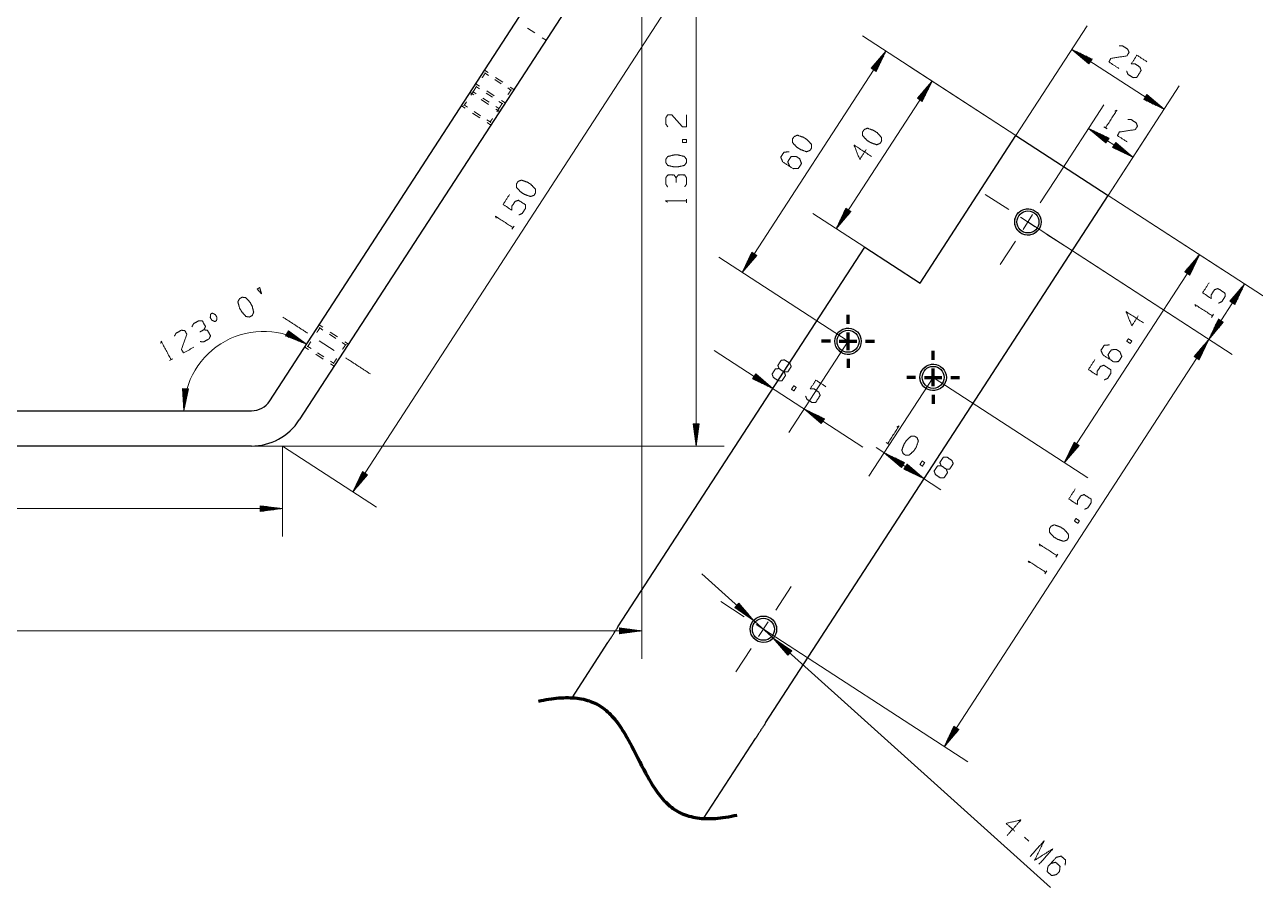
# Model space of a CAD drawing. Header units: millimetres. Extents: x 0 to 420, y 0 to 297.
# Drawn here: x 210 to 349.9, y 129.9 to 228 of the extents above; entities that cross this region are included whole.
import ezdxf

# ---------------------------------------------------------------- set-up
doc = ezdxf.new("R2010")
doc.units = ezdxf.units.MM
doc.layers.add('1', color=7, linetype='Continuous', true_color=0xffffff)

msp = doc.modelspace()

# ---------------------------------------------------------------- linework, layer by layer
at = {"layer": '1', "color": 30, "linetype": 'Continuous', "lineweight": 25}
for p, q in [((237.87, 185.24), (276.79, 245.18)), ((280.15, 243), (241.22, 183.06)), ((311.77, 198.62), (322.66, 215.39)), ((322.66, 215.39), (333.14, 208.58)), ((294.22, 148.64), (333.14, 208.58)), ((277.44, 159.54), (305.48, 202.7)), ((305.48, 202.7), (311.77, 198.62)), ((106.23, 184.1), (235.77, 184.1)), ((235.77, 180.1), (106.23, 180.1)), ((272.22, 151.49), (276.3, 157.78)), ((287.16, 137.78), (293.08, 146.88))]:
    msp.add_line(p, q, dxfattribs=at)
at = {"layer": '1', "color": 13, "linetype": 'Continuous', "lineweight": 18}
for p, q in [((286.33, 245.18), (286.33, 180.1)), ((280.15, 243), (280.15, 155.92)), ((247.31, 174.89), (288.16, 237.79)), ((322.66, 215.39), (305.23, 226.71)), ((322.66, 215.39), (330.75, 227.85)), ((291.56, 199.82), (307.9, 224.98)), ((307.9, 224.98), (306.23, 223.03)), ((306.36, 222.94), (307.01, 223.94)), ((306.41, 222.92), (307.27, 224.24)), ((306.45, 222.89), (307.52, 224.53)), ((306.49, 222.86), (307.77, 224.83)), ((306.53, 222.83), (307.81, 224.8)), ((306.58, 222.81), (307.65, 224.45)), ((306.62, 222.78), (307.48, 224.1)), ((306.79, 222.67), (307.9, 224.98)), ((331.33, 224.08), (329.02, 225.18)), ((329.02, 225.18), (330.97, 223.52)), ((339.5, 218.38), (329.02, 225.18)), ((331.14, 223.78), (329.17, 225.06)), ((331.16, 223.82), (329.19, 225.1)), ((331.11, 223.74), (329.46, 224.8)), ((331.19, 223.86), (329.55, 224.93)), ((331.08, 223.69), (329.76, 224.55)), ((331.22, 223.91), (329.9, 224.77)), ((331.05, 223.65), (330.06, 224.3)), ((331.25, 223.95), (330.25, 224.6)), ((331.02, 223.61), (330.35, 224.05)), ((331.27, 223.99), (330.6, 224.43)), ((331.3, 224.04), (330.95, 224.26)), ((330.97, 223.52), (331.33, 224.08)), ((331.33, 224.08), (331.3, 224.1)), ((331.33, 224.08), (331.3, 224.1)), ((306.23, 223.03), (306.79, 222.67)), ((306.24, 223.03), (306.25, 223.05)), ((306.24, 223.03), (306.25, 223.05)), ((306.28, 223), (306.51, 223.35)), ((306.32, 222.97), (306.76, 223.65)), ((306.66, 222.75), (307.31, 223.75)), ((306.71, 222.72), (307.14, 223.4)), ((306.75, 222.7), (306.98, 223.05)), ((306.79, 222.67), (306.81, 222.69)), ((306.79, 222.67), (306.81, 222.69)), ((322.66, 215.39), (310.47, 223.31)), ((331, 223.57), (330.65, 223.79)), ((330.97, 223.52), (330.94, 223.54)), ((330.97, 223.52), (330.94, 223.54)), ((313.14, 221.58), (302.24, 204.8)), ((313.14, 221.58), (311.47, 219.63)), ((311.69, 219.49), (312.76, 221.13)), ((311.73, 219.46), (313.01, 221.43)), ((311.77, 219.43), (313.05, 221.4)), ((311.82, 219.4), (312.88, 221.05)), ((312.03, 219.26), (313.14, 221.58)), ((333.14, 208.58), (341.23, 221.04)), ((311.47, 219.63), (311.49, 219.65)), ((311.47, 219.63), (311.49, 219.65)), ((311.47, 219.63), (312.03, 219.26)), ((311.52, 219.6), (311.74, 219.95)), ((311.56, 219.57), (312, 220.24)), ((311.6, 219.54), (312.25, 220.54)), ((311.65, 219.52), (312.5, 220.84)), ((311.86, 219.38), (312.72, 220.7)), ((311.9, 219.35), (312.55, 220.35)), ((311.94, 219.32), (312.38, 220)), ((311.99, 219.29), (312.21, 219.64)), ((337.55, 220.04), (337.19, 219.48)), ((337.3, 219.65), (338.62, 218.79)), ((337.33, 219.7), (338.98, 218.63)), ((337.36, 219.74), (339.33, 218.46)), ((337.39, 219.78), (339.35, 218.5)), ((337.41, 219.82), (339.06, 218.76)), ((337.44, 219.87), (338.76, 219.01)), ((337.47, 219.91), (338.47, 219.26)), ((337.5, 219.95), (338.17, 219.51)), ((337.52, 219.99), (337.87, 219.77)), ((337.55, 220.04), (337.58, 220.02)), ((337.55, 220.04), (337.58, 220.02)), ((339.5, 218.38), (337.55, 220.04)), ((312.03, 219.27), (312.05, 219.29)), ((312.03, 219.27), (312.05, 219.29)), ((327.17, 210.4), (332.66, 218.86)), ((337.19, 219.48), (337.22, 219.47)), ((337.19, 219.48), (337.22, 219.47)), ((337.19, 219.48), (339.5, 218.38)), ((337.22, 219.53), (337.57, 219.3)), ((337.25, 219.57), (337.92, 219.13)), ((337.28, 219.61), (338.27, 218.96)), ((333.25, 215.1), (330.93, 216.2)), ((330.93, 216.2), (332.88, 214.54)), ((330.93, 216.2), (335.97, 212.93)), ((333.05, 214.79), (331.08, 216.07)), ((333.08, 214.84), (331.11, 216.12)), ((333.02, 214.75), (331.38, 215.82)), ((333.11, 214.88), (331.46, 215.95)), ((333, 214.71), (331.67, 215.57)), ((333.13, 214.92), (331.81, 215.78)), ((333.16, 214.97), (332.16, 215.61)), ((333.19, 215.01), (332.52, 215.45)), ((333.14, 208.58), (337.7, 215.59)), ((332.97, 214.67), (331.97, 215.31)), ((332.94, 214.62), (332.27, 215.06)), ((332.91, 214.58), (332.56, 214.81)), ((332.89, 214.54), (332.86, 214.56)), ((332.89, 214.54), (332.86, 214.56)), ((333.22, 215.05), (332.87, 215.28)), ((332.88, 214.54), (333.25, 215.1)), ((333.24, 215.09), (333.22, 215.11)), ((333.24, 215.09), (333.22, 215.11)), ((334.02, 214.6), (333.65, 214.03)), ((333.65, 214.03), (335.97, 212.93)), ((333.66, 214.04), (333.68, 214.02)), ((333.66, 214.04), (333.68, 214.02)), ((333.68, 214.08), (334.03, 213.85)), ((333.71, 214.12), (334.39, 213.69)), ((333.74, 214.17), (334.74, 213.52)), ((333.77, 214.21), (335.09, 213.35)), ((333.8, 214.25), (335.44, 213.18)), ((333.82, 214.29), (335.79, 213.02)), ((333.85, 214.34), (335.82, 213.06)), ((333.88, 214.38), (335.52, 213.31)), ((333.91, 214.42), (335.23, 213.56)), ((333.93, 214.46), (334.93, 213.82)), ((333.96, 214.51), (334.64, 214.07)), ((333.99, 214.55), (334.34, 214.32)), ((335.97, 212.93), (334.02, 214.6)), ((334.02, 214.59), (334.04, 214.57)), ((334.02, 214.59), (334.04, 214.57)), ((333.14, 208.58), (346.18, 200.11)), ((333.14, 208.58), (351.33, 196.78)), ((303.35, 207.12), (302.24, 204.8)), ((303.43, 207.06), (303, 206.38)), ((303.39, 207.09), (303.16, 206.74)), ((303.35, 207.11), (303.33, 207.09)), ((303.35, 207.11), (303.33, 207.09)), ((303.91, 206.75), (303.35, 207.12)), ((305.48, 202.7), (299.58, 206.53)), ((302.24, 204.8), (303.91, 206.75)), ((303.6, 206.95), (302.33, 204.98)), ((303.65, 206.92), (302.37, 204.95)), ((303.56, 206.97), (302.49, 205.33)), ((303.69, 206.89), (302.62, 205.25)), ((303.52, 207), (302.66, 205.68)), ((303.48, 207.03), (302.83, 206.03)), ((303.73, 206.86), (302.87, 205.54)), ((303.77, 206.84), (303.13, 205.84)), ((303.82, 206.81), (303.38, 206.13)), ((303.86, 206.78), (303.63, 206.43)), ((303.9, 206.75), (303.89, 206.73)), ((303.9, 206.75), (303.89, 206.73)), ((324.03, 205.56), (347.24, 190.49)), ((303.59, 192), (288.9, 201.55)), ((292.66, 202.13), (291.56, 199.82)), ((291.56, 199.82), (293.22, 201.77)), ((292.92, 201.96), (291.64, 199.99)), ((292.96, 201.93), (291.68, 199.97)), ((292.88, 201.99), (291.81, 200.35)), ((293.01, 201.91), (291.94, 200.26)), ((292.83, 202.02), (291.98, 200.7)), ((292.79, 202.05), (292.14, 201.05)), ((293.05, 201.88), (292.19, 200.56)), ((292.75, 202.07), (292.31, 201.4)), ((293.09, 201.85), (292.44, 200.85)), ((292.71, 202.1), (292.48, 201.75)), ((292.66, 202.13), (292.65, 202.1)), ((292.66, 202.13), (292.65, 202.1)), ((293.22, 201.77), (292.66, 202.13)), ((293.13, 201.82), (292.7, 201.15)), ((293.18, 201.8), (292.95, 201.45)), ((293.22, 201.77), (293.2, 201.74)), ((293.22, 201.77), (293.2, 201.74)), ((328.17, 178.21), (343.52, 201.84)), ((328.86, 202.42), (347.24, 190.49)), ((343.52, 201.84), (341.86, 199.9)), ((342.12, 199.73), (343.39, 201.7)), ((342.16, 199.7), (343.44, 201.67)), ((342.42, 199.53), (343.52, 201.84)), ((341.9, 199.87), (342.13, 200.22)), ((341.95, 199.84), (342.38, 200.51)), ((341.99, 199.81), (342.64, 200.81)), ((342.03, 199.78), (342.89, 201.1)), ((342.07, 199.76), (343.14, 201.4)), ((342.2, 199.67), (343.27, 201.32)), ((342.24, 199.64), (343.1, 200.97)), ((342.29, 199.62), (342.93, 200.61)), ((342.33, 199.59), (342.77, 200.26)), ((341.86, 199.89), (341.88, 199.92)), ((341.86, 199.89), (341.88, 199.92)), ((341.86, 199.9), (342.42, 199.53)), ((342.37, 199.56), (342.6, 199.91)), ((342.41, 199.53), (342.43, 199.56)), ((342.41, 199.53), (342.43, 199.56)), ((344.58, 192.21), (348.66, 198.5)), ((348.66, 198.5), (347, 196.56)), ((347.13, 196.47), (347.78, 197.47)), ((347.17, 196.44), (348.03, 197.76)), ((347.22, 196.42), (348.28, 198.06)), ((347.26, 196.39), (348.54, 198.36)), ((347.3, 196.36), (348.58, 198.33)), ((347.34, 196.33), (348.41, 197.98)), ((347.39, 196.3), (348.24, 197.63)), ((347.43, 196.28), (348.08, 197.27)), ((347.56, 196.19), (348.66, 198.5)), ((347, 196.55), (347.02, 196.58)), ((347, 196.55), (347.02, 196.58)), ((347, 196.56), (347.56, 196.19)), ((347.05, 196.53), (347.27, 196.88)), ((347.09, 196.5), (347.53, 197.17)), ((347.47, 196.25), (347.91, 196.92)), ((347.51, 196.22), (347.74, 196.57)), ((347.56, 196.19), (347.57, 196.22)), ((347.56, 196.19), (347.57, 196.22)), ((345.68, 194.53), (344.58, 192.21)), ((345.81, 194.44), (345.17, 193.44)), ((345.77, 194.47), (345.33, 193.79)), ((345.73, 194.5), (345.5, 194.15)), ((345.69, 194.52), (345.67, 194.5)), ((345.69, 194.52), (345.67, 194.5)), ((346.24, 194.16), (345.68, 194.53)), ((239.99, 193.19), (239.66, 192.61)), ((239.91, 193.06), (240.95, 192.48)), ((239.94, 193.1), (240.64, 192.71)), ((239.96, 193.15), (240.33, 192.94)), ((239.98, 193.19), (240.01, 193.17)), ((239.98, 193.19), (240.01, 193.17)), ((242.05, 191.67), (239.99, 193.19)), ((344.58, 192.21), (346.24, 194.16)), ((345.94, 194.36), (344.66, 192.39)), ((345.98, 194.33), (344.71, 192.36)), ((345.9, 194.39), (344.83, 192.74)), ((346.03, 194.3), (344.96, 192.66)), ((345.86, 194.41), (345, 193.09)), ((346.07, 194.28), (345.21, 192.95)), ((346.11, 194.25), (345.46, 193.25)), ((346.15, 194.22), (345.72, 193.55)), ((346.2, 194.19), (345.97, 193.84)), ((346.24, 194.16), (346.22, 194.14)), ((346.24, 194.16), (346.22, 194.14)), ((239.66, 192.61), (239.69, 192.6)), ((239.66, 192.61), (239.69, 192.6)), ((239.66, 192.61), (242.05, 191.67)), ((239.69, 192.66), (240.05, 192.45)), ((239.71, 192.7), (240.42, 192.31)), ((239.74, 192.75), (240.78, 192.17)), ((239.76, 192.79), (241.14, 192.03)), ((239.79, 192.83), (241.5, 191.88)), ((239.81, 192.88), (241.87, 191.74)), ((239.84, 192.92), (241.89, 191.79)), ((239.86, 192.97), (241.58, 192.02)), ((239.89, 193.01), (241.26, 192.25)), ((303.59, 192), (296.87, 181.65)), ((314.52, 145.93), (344.58, 192.21)), ((344.58, 192.21), (342.91, 190.27)), ((343.13, 190.13), (344.2, 191.77)), ((343.17, 190.1), (344.45, 192.07)), ((343.22, 190.07), (344.49, 192.04)), ((343.26, 190.04), (344.33, 191.69)), ((343.48, 189.9), (344.58, 192.21)), ((305.26, 179.99), (288.38, 190.95)), ((342.91, 190.27), (343.48, 189.9)), ((342.92, 190.26), (342.94, 190.29)), ((342.92, 190.26), (342.94, 190.29)), ((342.96, 190.24), (343.19, 190.59)), ((343, 190.21), (343.44, 190.88)), ((343.05, 190.18), (343.69, 191.18)), ((343.09, 190.15), (343.95, 191.47)), ((343.3, 190.01), (344.16, 191.34)), ((343.34, 189.99), (343.99, 190.98)), ((343.39, 189.96), (343.82, 190.63)), ((343.43, 189.93), (343.66, 190.28)), ((343.47, 189.9), (343.49, 189.93)), ((343.47, 189.9), (343.49, 189.93)), ((293.09, 188.29), (292.73, 187.73)), ((292.73, 187.73), (292.75, 187.72)), ((292.73, 187.73), (292.75, 187.72)), ((292.73, 187.73), (295.04, 186.63)), ((292.76, 187.78), (293.11, 187.55)), ((292.78, 187.82), (293.46, 187.38)), ((292.81, 187.86), (293.81, 187.21)), ((292.84, 187.9), (294.16, 187.05)), ((292.87, 187.95), (294.51, 186.88)), ((292.89, 187.99), (294.86, 186.71)), ((292.92, 188.03), (294.89, 186.75)), ((292.95, 188.08), (294.59, 187.01)), ((292.98, 188.12), (294.3, 187.26)), ((293, 188.16), (294, 187.51)), ((293.03, 188.2), (293.71, 187.77)), ((293.06, 188.25), (293.41, 188.02)), ((293.09, 188.29), (293.11, 188.27)), ((293.09, 188.29), (293.11, 188.27)), ((295.04, 186.63), (293.09, 188.29)), ((313.26, 187.9), (305.97, 176.67)), ((313.26, 187.9), (330.84, 176.48)), ((227.94, 186.65), (228.1, 184.1)), ((228.61, 186.61), (227.94, 186.65)), ((227.95, 186.65), (227.95, 186.62)), ((227.95, 186.65), (227.95, 186.62)), ((228, 186.65), (227.97, 186.23)), ((228.05, 186.65), (227.99, 185.85)), ((228.1, 186.64), (228.02, 185.46)), ((228.15, 186.64), (228.04, 185.07)), ((228.2, 186.64), (228.07, 184.68)), ((228.25, 186.63), (228.09, 184.29)), ((228.1, 184.1), (228.61, 186.61)), ((228.3, 186.63), (228.14, 184.29)), ((228.35, 186.63), (228.22, 184.67)), ((228.41, 186.62), (228.3, 185.05)), ((228.46, 186.62), (228.37, 185.43)), ((228.51, 186.62), (228.45, 185.81)), ((228.56, 186.61), (228.53, 186.2)), ((228.61, 186.61), (228.61, 186.58)), ((228.61, 186.61), (228.61, 186.58)), ((300.91, 183.21), (298.6, 184.31)), ((298.6, 184.31), (300.55, 182.65)), ((300.72, 182.91), (298.75, 184.19)), ((300.75, 182.95), (298.78, 184.23)), ((300.69, 182.87), (299.05, 183.93)), ((300.77, 182.99), (299.13, 184.06)), ((300.66, 182.82), (299.34, 183.68)), ((300.8, 183.04), (299.48, 183.89)), ((300.64, 182.78), (299.64, 183.43)), ((300.83, 183.08), (299.83, 183.73)), ((300.86, 183.12), (300.18, 183.56)), ((300.88, 183.16), (300.53, 183.39)), ((286, 182.64), (286, 182.61)), ((286, 182.64), (286, 182.61)), ((286, 182.64), (286.33, 180.1)), ((286.67, 182.64), (286, 182.64)), ((286.05, 182.64), (286.05, 182.22)), ((286.1, 182.64), (286.1, 181.83)), ((286.15, 182.64), (286.15, 181.45)), ((286.21, 182.64), (286.21, 181.06)), ((286.26, 182.64), (286.26, 180.68)), ((286.31, 182.64), (286.31, 180.29)), ((286.33, 180.1), (286.67, 182.64)), ((286.36, 182.64), (286.36, 180.29)), ((286.41, 182.64), (286.41, 180.68)), ((286.46, 182.64), (286.46, 181.06)), ((286.51, 182.64), (286.51, 181.45)), ((286.56, 182.64), (286.56, 181.83)), ((286.61, 182.64), (286.61, 182.22)), ((286.66, 182.64), (286.66, 182.61)), ((286.66, 182.64), (286.66, 182.61)), ((300.61, 182.74), (299.93, 183.18)), ((300.58, 182.7), (300.23, 182.92)), ((300.55, 182.65), (300.53, 182.67)), ((300.55, 182.65), (300.53, 182.67)), ((300.55, 182.65), (300.91, 183.21)), ((300.91, 183.21), (300.89, 183.22)), ((300.91, 183.21), (300.89, 183.22)), ((329.28, 180.53), (328.17, 178.21)), ((329.37, 180.47), (328.93, 179.79)), ((329.32, 180.5), (329.1, 180.14)), ((329.28, 180.52), (329.26, 180.5)), ((329.28, 180.52), (329.26, 180.5)), ((329.84, 180.16), (329.28, 180.53)), ((235.77, 180.1), (289.51, 180.1)), ((239.3, 180.1), (249.98, 173.17)), ((239.3, 180.1), (239.3, 169.81)), ((314.15, 175.14), (306.78, 179.93)), ((310.01, 178.23), (307.7, 179.33)), ((307.7, 179.33), (309.65, 177.67)), ((309.81, 177.93), (307.85, 179.21)), ((309.84, 177.97), (307.87, 179.25)), ((309.87, 178.01), (308.22, 179.08)), ((328.17, 178.21), (329.84, 180.16)), ((329.54, 180.36), (328.26, 178.39)), ((329.58, 180.33), (328.3, 178.36)), ((329.49, 180.38), (328.43, 178.74)), ((329.62, 180.3), (328.55, 178.66)), ((329.45, 180.41), (328.59, 179.09)), ((329.41, 180.44), (328.76, 179.44)), ((329.66, 180.27), (328.81, 178.95)), ((329.71, 180.25), (329.06, 179.25)), ((329.75, 180.22), (329.31, 179.54)), ((329.79, 180.19), (329.57, 179.84)), ((329.84, 180.16), (329.82, 180.14)), ((329.84, 180.16), (329.82, 180.14)), ((309.79, 177.89), (308.14, 178.95)), ((309.76, 177.84), (308.44, 178.7)), ((309.9, 178.06), (308.58, 178.91)), ((309.73, 177.8), (308.73, 178.45)), ((309.92, 178.1), (308.93, 178.75)), ((309.7, 177.76), (309.03, 178.2)), ((309.95, 178.14), (309.28, 178.58)), ((309.68, 177.71), (309.33, 177.94)), ((309.65, 177.67), (309.62, 177.69)), ((309.65, 177.67), (309.62, 177.69)), ((309.98, 178.18), (309.63, 178.41)), ((309.65, 177.67), (310.01, 178.23)), ((310.29, 178.05), (309.92, 177.49)), ((310.01, 178.23), (309.98, 178.24)), ((310.01, 178.23), (309.98, 178.24)), ((310.03, 177.66), (311.36, 176.81)), ((310.06, 177.71), (311.71, 176.64)), ((310.09, 177.75), (312.06, 176.47)), ((310.12, 177.79), (312.09, 176.51)), ((310.15, 177.83), (311.79, 176.77)), ((310.17, 177.88), (311.49, 177.02)), ((310.2, 177.92), (311.2, 177.27)), ((310.23, 177.96), (310.9, 177.52)), ((310.26, 178), (310.61, 177.78)), ((310.28, 178.05), (310.31, 178.03)), ((310.28, 178.05), (310.31, 178.03)), ((312.23, 176.39), (310.29, 178.05)), ((248.42, 177.21), (247.31, 174.89)), ((247.31, 174.89), (248.98, 176.84)), ((248.68, 177.04), (247.4, 175.07)), ((248.72, 177.01), (247.44, 175.04)), ((248.63, 177.07), (247.56, 175.42)), ((248.76, 176.98), (247.69, 175.34)), ((248.59, 177.09), (247.73, 175.77)), ((248.55, 177.12), (247.9, 176.12)), ((248.8, 176.96), (247.95, 175.63)), ((248.51, 177.15), (248.07, 176.48)), ((248.85, 176.93), (248.2, 175.93)), ((248.46, 177.18), (248.23, 176.83)), ((248.42, 177.2), (248.4, 177.18)), ((248.42, 177.2), (248.4, 177.18)), ((248.98, 176.84), (248.42, 177.21)), ((248.89, 176.9), (248.45, 176.23)), ((248.93, 176.87), (248.7, 176.52)), ((248.97, 176.84), (248.96, 176.82)), ((248.97, 176.84), (248.96, 176.82)), ((309.92, 177.49), (309.95, 177.48)), ((309.92, 177.49), (309.95, 177.48)), ((309.92, 177.49), (312.23, 176.39)), ((309.95, 177.54), (310.3, 177.31)), ((309.98, 177.58), (310.65, 177.14)), ((310.01, 177.62), (311, 176.97)), ((104.3, 172.99), (239.3, 172.99)), ((236.76, 173.32), (236.79, 173.32)), ((236.76, 173.32), (236.79, 173.32)), ((236.76, 173.32), (236.76, 172.65)), ((239.3, 172.99), (236.76, 173.32)), ((236.76, 173.26), (237.18, 173.26)), ((236.76, 173.21), (237.56, 173.21)), ((236.76, 173.16), (237.95, 173.16)), ((236.76, 173.11), (238.34, 173.11)), ((236.76, 173.06), (238.72, 173.06)), ((236.76, 173.01), (239.11, 173.01)), ((236.76, 172.65), (239.3, 172.99)), ((236.76, 172.96), (239.11, 172.96)), ((236.76, 172.91), (238.72, 172.91)), ((236.76, 172.86), (238.34, 172.86)), ((236.76, 172.81), (237.95, 172.81)), ((236.76, 172.76), (237.56, 172.76)), ((236.76, 172.71), (237.18, 172.71)), ((236.76, 172.66), (236.79, 172.66)), ((236.76, 172.66), (236.79, 172.66)), ((286.96, 165.59), (326.58, 129.95)), ((291.19, 162.23), (290.74, 161.74)), ((290.74, 161.74), (292.86, 160.28)), ((290.75, 161.74), (290.77, 161.72)), ((290.75, 161.74), (290.77, 161.72)), ((290.78, 161.78), (291.09, 161.5)), ((290.82, 161.81), (291.41, 161.28)), ((290.85, 161.85), (291.73, 161.06)), ((290.88, 161.89), (292.05, 160.84)), ((290.92, 161.93), (292.38, 160.62)), ((290.95, 161.96), (292.7, 160.4)), ((290.99, 162), (292.73, 160.43)), ((291.02, 162.04), (292.48, 160.73)), ((291.05, 162.08), (292.22, 161.02)), ((291.09, 162.12), (291.97, 161.32)), ((291.12, 162.15), (291.72, 161.62)), ((291.16, 162.19), (291.47, 161.91)), ((291.19, 162.23), (291.21, 162.21)), ((291.19, 162.23), (291.21, 162.21)), ((292.86, 160.28), (291.19, 162.23)), ((69.92, 159.1), (280.15, 159.1)), ((277.61, 159.43), (277.64, 159.43)), ((277.61, 159.43), (277.64, 159.43)), ((277.61, 159.43), (277.61, 158.76)), ((280.15, 159.1), (277.61, 159.43)), ((277.61, 159.38), (278.03, 159.38)), ((277.61, 159.33), (278.41, 159.33)), ((277.61, 159.28), (278.8, 159.28)), ((277.61, 159.22), (279.18, 159.22)), ((277.61, 159.17), (279.57, 159.17)), ((277.61, 159.12), (279.96, 159.12)), ((277.61, 158.76), (280.15, 159.1)), ((277.61, 159.07), (279.96, 159.07)), ((277.61, 159.02), (279.57, 159.02)), ((277.61, 158.97), (279.18, 158.97)), ((277.61, 158.92), (278.8, 158.92)), ((277.61, 158.87), (278.41, 158.87)), ((277.61, 158.82), (278.03, 158.82)), ((277.61, 158.77), (277.64, 158.77)), ((277.61, 158.77), (277.64, 158.77)), ((293.97, 159.28), (317.19, 144.21)), ((297.2, 156.83), (295.09, 158.28)), ((295.09, 158.28), (296.75, 156.33)), ((296.96, 156.56), (295.21, 158.13)), ((296.99, 156.6), (295.25, 158.17)), ((296.92, 156.52), (295.47, 157.83)), ((297.03, 156.64), (295.57, 157.95)), ((296.89, 156.49), (295.72, 157.54)), ((297.06, 156.67), (295.89, 157.73)), ((296.86, 156.45), (295.97, 157.24)), ((297.09, 156.71), (296.21, 157.51)), ((296.82, 156.41), (296.23, 156.95)), ((297.13, 156.75), (296.53, 157.29)), ((296.75, 156.33), (297.2, 156.83)), ((297.16, 156.79), (296.85, 157.07)), ((297.2, 156.83), (297.17, 156.85)), ((297.2, 156.83), (297.17, 156.85)), ((296.79, 156.37), (296.48, 156.65)), ((296.75, 156.33), (296.73, 156.36)), ((296.75, 156.33), (296.73, 156.36)), ((315.63, 148.25), (314.52, 145.93)), ((314.52, 145.93), (316.19, 147.88)), ((315.89, 148.08), (314.61, 146.11)), ((315.93, 148.05), (314.65, 146.08)), ((315.84, 148.11), (314.78, 146.46)), ((315.97, 148.02), (314.9, 146.38)), ((315.8, 148.13), (314.94, 146.81)), ((315.76, 148.16), (315.11, 147.16)), ((316.01, 148), (315.16, 146.67)), ((315.72, 148.19), (315.28, 147.52)), ((316.06, 147.97), (315.41, 146.97)), ((315.67, 148.22), (315.45, 147.87)), ((315.63, 148.24), (315.61, 148.22)), ((315.63, 148.24), (315.61, 148.22)), ((316.19, 147.88), (315.63, 148.25)), ((316.1, 147.94), (315.66, 147.27)), ((316.14, 147.91), (315.91, 147.56)), ((316.18, 147.89), (316.17, 147.86)), ((316.18, 147.89), (316.17, 147.86))]:
    msp.add_line(p, q, dxfattribs=at)
at = {"layer": '1', "color": 43, "linetype": 'Continuous', "lineweight": 18}
for p, q in [((267.16, 227.59), (268, 227.04)), ((268.84, 226.5), (269.26, 226.22)), ((262.68, 222.53), (262.27, 222.8)), ((262.28, 222.72), (262.27, 222.8)), ((262.34, 222.46), (262.32, 222.54)), ((262.71, 222.22), (262.34, 222.46)), ((261.69, 221), (261.27, 221.27)), ((261.29, 221.19), (261.27, 221.27)), ((264.17, 221.27), (263.44, 221.74)), ((264.36, 221.44), (263.52, 221.99)), ((260.63, 220.29), (260.72, 220.31)), ((261.05, 220.02), (260.63, 220.29)), ((260.73, 219.98), (260.98, 220.36)), ((260.89, 220.34), (260.98, 220.36)), ((260.98, 220.37), (260.99, 220.38)), ((260.98, 220.36), (260.98, 220.37)), ((260.98, 220.36), (261.34, 220.12)), ((261.35, 220.93), (261.33, 221.02)), ((261.71, 220.69), (261.35, 220.93)), ((262.08, 219.65), (262.81, 219.17)), ((263.18, 219.74), (262.45, 220.21)), ((263.37, 219.91), (262.53, 220.46)), ((265.27, 220.55), (264.91, 220.79)), ((265.62, 220.63), (265.2, 220.9)), ((265.36, 220.57), (265.27, 220.55)), ((265.62, 220.63), (265.53, 220.61)), ((259.64, 218.76), (259.72, 218.78)), ((260.06, 218.49), (259.64, 218.76)), ((259.9, 218.81), (259.98, 218.83)), ((259.98, 218.83), (259.99, 218.84)), ((259.98, 218.83), (260.35, 218.59)), ((259.99, 218.84), (259.99, 218.85)), ((262.73, 218.93), (261.89, 219.47)), ((263.55, 218.69), (263.91, 218.45)), ((263.99, 218.11), (263.57, 218.38)), ((263.91, 218.45), (263.66, 218.07)), ((264.28, 219.02), (263.91, 219.26)), ((263.91, 218.45), (263.93, 218.37)), ((264.63, 219.1), (264.21, 219.37)), ((264.37, 219.04), (264.28, 219.02)), ((264.63, 219.1), (264.54, 219.08)), ((261.73, 217.4), (260.9, 217.94)), ((261.08, 218.12), (261.82, 217.64)), ((262.55, 217.16), (262.92, 216.93)), ((262.99, 216.58), (262.57, 216.85)), ((262.92, 216.93), (262.94, 216.84)), ((263.97, 218.2), (263.99, 218.11)), ((262.97, 216.67), (262.99, 216.58)), ((243.47, 193.87), (243.89, 193.59)), ((243.49, 193.78), (243.47, 193.87)), ((243.55, 193.52), (243.53, 193.61)), ((243.91, 193.28), (243.55, 193.52)), ((244.73, 193.05), (245.57, 192.5)), ((245.38, 192.33), (244.65, 192.8)), ((246.48, 191.61), (246.11, 191.85)), ((246.41, 191.96), (246.83, 191.69)), ((246.83, 191.69), (246.74, 191.67)), ((241.84, 191.35), (241.92, 191.37)), ((241.84, 191.35), (242.26, 191.08)), ((242.1, 191.4), (242.18, 191.42)), ((242.18, 191.42), (242.19, 191.43)), ((242.18, 191.42), (242.55, 191.18)), ((242.19, 191.43), (242.19, 191.44)), ((243.1, 190.53), (243.94, 189.99)), ((243.29, 190.71), (244.02, 190.23)), ((246.57, 191.63), (246.48, 191.61)), ((244.75, 189.75), (245.12, 189.52)), ((244.77, 189.44), (245.19, 189.17)), ((245.12, 189.52), (245.14, 189.43)), ((245.17, 189.26), (245.19, 189.17))]:
    msp.add_line(p, q, dxfattribs=at)
at = {"layer": '1', "color": 95, "linetype": 'Continuous', "lineweight": 18}
for p, q in [((332.67, 216.37), (333.03, 216.14)), ((285.24, 207.74), (285.24, 208.17)), ((265.39, 204.74), (265.63, 205.1)), ((344.9, 194.71), (345.13, 195.07)), ((226.46, 189.82), (226.84, 190.02)), ((307.91, 180.5), (308.27, 180.27)), ((327.21, 167.47), (327.44, 167.83)), ((325.97, 165.56), (326.2, 165.92)), ((324.15, 135.21), (323.65, 135.66))]:
    msp.add_line(p, q, dxfattribs=at)
at = {"layer": '1', "color": 252, "linetype": 'Continuous', "lineweight": 18}
for p, q in [((325.44, 207.73), (327.17, 210.4)), ((321.85, 206.97), (319.19, 208.7)), ((324.87, 205.01), (323.18, 206.11)), ((324.57, 206.4), (323.48, 204.72)), ((322.62, 203.39), (320.89, 200.73)), ((326.2, 204.15), (328.86, 202.42)), ((243.49, 192.06), (245.17, 190.97)), ((295.38, 161.45), (297.11, 164.12)), ((291.8, 160.69), (289.14, 162.42)), ((294.81, 158.74), (293.13, 159.83)), ((294.52, 160.12), (293.43, 158.44)), ((292.56, 157.11), (290.83, 154.45)), ((296.14, 157.87), (298.81, 156.14))]:
    msp.add_line(p, q, dxfattribs=at)
at = {"layer": '1', "color": 252, "linetype": 'Continuous', "lineweight": 70}
for p, q in [((303.59, 194), (303.59, 195)), ((301.59, 192), (300.59, 192)), ((302.59, 192), (304.59, 192)), ((303.59, 191), (303.59, 193)), ((305.59, 192), (306.59, 192)), ((313.26, 189.9), (313.26, 190.9)), ((303.59, 190), (303.59, 189)), ((313.26, 186.9), (313.26, 188.9)), ((311.26, 187.9), (310.26, 187.9)), ((312.26, 187.9), (314.26, 187.9)), ((315.26, 187.9), (316.26, 187.9)), ((313.26, 185.9), (313.26, 184.9))]:
    msp.add_line(p, q, dxfattribs=at)
at = {"layer": '1', "color": 6, "linetype": 'Continuous', "lineweight": 70}
for p, q in [((268.39, 151.1), (268.7, 151.17)), ((268.7, 151.17), (268.99, 151.23)), ((268.99, 151.23), (269.29, 151.28)), ((269.29, 151.28), (269.58, 151.33)), ((269.58, 151.33), (269.87, 151.38)), ((269.87, 151.38), (270.15, 151.41)), ((270.15, 151.41), (270.43, 151.44)), ((270.43, 151.44), (270.7, 151.47)), ((270.7, 151.47), (270.97, 151.49)), ((270.97, 151.49), (271.24, 151.5)), ((271.24, 151.5), (271.51, 151.51)), ((271.51, 151.51), (271.77, 151.51)), ((271.77, 151.51), (272.03, 151.5)), ((272.03, 151.5), (272.29, 151.49)), ((272.29, 151.49), (272.54, 151.47)), ((272.54, 151.47), (272.79, 151.44)), ((272.79, 151.44), (273.03, 151.41)), ((273.03, 151.41), (273.27, 151.37)), ((273.27, 151.37), (273.51, 151.32)), ((273.51, 151.32), (273.74, 151.26)), ((273.74, 151.26), (273.97, 151.2)), ((273.97, 151.2), (274.19, 151.13)), ((274.19, 151.13), (274.41, 151.05)), ((274.41, 151.05), (274.61, 150.97)), ((274.61, 150.97), (274.8, 150.88)), ((274.8, 150.88), (274.99, 150.79)), ((274.99, 150.79), (275.17, 150.69)), ((275.17, 150.69), (275.36, 150.59)), ((275.36, 150.59), (275.53, 150.47)), ((275.53, 150.47), (275.72, 150.34)), ((275.72, 150.34), (275.91, 150.2)), ((275.91, 150.2), (276.09, 150.06)), ((276.09, 150.06), (276.26, 149.9)), ((276.26, 149.9), (276.43, 149.74)), ((276.43, 149.74), (276.6, 149.58)), ((276.6, 149.58), (276.76, 149.41)), ((276.76, 149.41), (276.92, 149.23)), ((276.92, 149.23), (277.07, 149.05)), ((277.07, 149.05), (277.25, 148.82)), ((277.25, 148.82), (277.42, 148.59)), ((277.42, 148.59), (277.6, 148.35)), ((277.6, 148.35), (277.76, 148.11)), ((277.76, 148.11), (277.93, 147.86)), ((277.93, 147.86), (278.09, 147.6)), ((278.09, 147.6), (278.28, 147.29)), ((278.28, 147.29), (278.46, 146.97)), ((278.46, 146.97), (278.65, 146.64)), ((278.65, 146.64), (278.83, 146.31)), ((278.83, 146.31), (279.01, 145.97)), ((279.01, 145.97), (279.24, 145.53)), ((279.24, 145.53), (279.46, 145.08)), ((279.46, 145.08), (279.69, 144.64)), ((279.69, 144.64), (279.91, 144.2)), ((279.91, 144.2), (280.13, 143.77)), ((280.13, 143.77), (280.36, 143.34)), ((280.36, 143.34), (280.58, 142.91)), ((280.58, 142.91), (280.82, 142.49)), ((280.82, 142.49), (280.97, 142.22)), ((280.97, 142.22), (281.12, 141.95)), ((281.12, 141.95), (281.28, 141.69)), ((281.28, 141.69), (281.44, 141.44)), ((281.44, 141.44), (281.61, 141.18)), ((281.61, 141.18), (281.78, 140.94)), ((281.78, 140.94), (281.92, 140.73)), ((281.92, 140.73), (282.07, 140.53)), ((282.07, 140.53), (282.22, 140.34)), ((282.22, 140.34), (282.38, 140.15)), ((282.38, 140.15), (282.54, 139.96)), ((282.54, 139.96), (282.7, 139.79)), ((282.7, 139.79), (282.87, 139.62)), ((282.87, 139.62), (283.02, 139.46)), ((283.02, 139.46), (283.18, 139.32)), ((283.18, 139.32), (283.34, 139.18)), ((283.34, 139.18), (283.51, 139.05)), ((283.51, 139.05), (283.68, 138.92)), ((283.68, 138.92), (283.85, 138.8)), ((283.85, 138.8), (284.04, 138.68)), ((284.04, 138.68), (284.24, 138.56)), ((284.24, 138.56), (284.44, 138.46)), ((284.44, 138.46), (284.65, 138.36)), ((284.65, 138.36), (284.86, 138.27)), ((284.86, 138.27), (285.07, 138.19)), ((285.07, 138.19), (285.29, 138.11)), ((285.29, 138.11), (285.51, 138.05)), ((285.51, 138.05), (285.74, 137.99)), ((285.74, 137.99), (285.97, 137.93)), ((285.97, 137.93), (286.21, 137.89)), ((286.21, 137.89), (286.45, 137.85)), ((286.45, 137.85), (286.7, 137.82)), ((286.7, 137.82), (286.95, 137.79)), ((286.95, 137.79), (287.2, 137.78)), ((287.2, 137.78), (287.46, 137.77)), ((287.46, 137.77), (287.72, 137.76)), ((287.72, 137.76), (287.98, 137.77)), ((287.98, 137.77), (288.25, 137.77)), ((288.25, 137.77), (288.53, 137.79)), ((288.53, 137.79), (288.8, 137.81)), ((288.8, 137.81), (289.08, 137.84)), ((289.08, 137.84), (289.37, 137.88)), ((289.37, 137.88), (289.68, 137.92)), ((289.68, 137.92), (290, 137.97)), ((290, 137.97), (290.33, 138.03)), ((290.33, 138.03), (290.66, 138.1)), ((290.66, 138.1), (290.99, 138.17))]:
    msp.add_line(p, q, dxfattribs=at)
at = {"layer": '1', "color": 30, "linetype": 'Continuous', "lineweight": 25}
for centre, radius in [((324.03, 205.56), 1.5), ((324.03, 205.56), 1.25), ((303.59, 192), 1.5), ((303.59, 192), 1.25), ((313.26, 187.9), 1.5), ((313.26, 187.9), 1.25), ((293.97, 159.28), 1.5), ((293.97, 159.28), 1.25)]:
    msp.add_circle(centre, radius, dxfattribs=at)
at = {"layer": '1', "color": 30, "linetype": 'Continuous', "lineweight": 13}
for centre in [(324.03, 205.56), (303.59, 192), (313.26, 187.9), (293.97, 159.28)]:
    msp.add_arc(centre, 1.5, 75, 345, dxfattribs=at)
at = {"layer": '1', "color": 13, "linetype": 'Continuous', "lineweight": 18}
for centre, radius, start, end in [((237.13, 184.1), 9.03, 57, 180), ((293.97, 159.28), 1.5, 73.3134, 75), ((293.97, 159.28), 1.5, 345, 22.7375)]:
    msp.add_arc(centre, radius, start, end, dxfattribs=at)
at = {"layer": '1', "color": 30, "linetype": 'Continuous', "lineweight": 25}
for radius in [2.5, 6.5]:
    msp.add_arc((235.77, 186.6), radius, 270, 327, dxfattribs=at)
at = {"layer": '1', "color": 95, "linetype": 'Continuous', "lineweight": 18}
for points, knots in [([(334.4, 225.56), (334.79, 225.57), (335.37, 225.2), (335.53, 224.83), (335.27, 224.43), (333.47, 224.16), (333.23, 223.75), (334.35, 223.02)], [0, 0, 0.069693, 0.192977, 0.265275, 0.350228, 0.674741, 0.759752, 1, 1]), ([(335.25, 222.71), (335.4, 222.34), (335.98, 221.96), (336.39, 221.97), (336.9, 222.77), (336.76, 223.16), (336.18, 223.54), (335.78, 223.53), (336.42, 224.52), (337.56, 223.77)], [0, 0, 0.06223, 0.168344, 0.230572, 0.376818, 0.441265, 0.547381, 0.60961, 0.790489, 1, 1]), ([(333.92, 218.16), (334.14, 218.25), (332.85, 216.26)], [0, 0, 0.093491, 1, 1]), ([(283.09, 216.39), (282.87, 216.71), (282.87, 217.39), (283.09, 217.73), (283.57, 217.73), (284.77, 216.37), (285.24, 216.39), (285.24, 217.73)], [0, 0, 0.069694, 0.192979, 0.265274, 0.350226, 0.674741, 0.759752, 1, 1]), ([(335.37, 217.19), (335.76, 217.2), (336.33, 216.83), (336.49, 216.46), (336.24, 216.06), (334.44, 215.79), (334.2, 215.38), (335.32, 214.65)], [0, 0, 0.069693, 0.192978, 0.265273, 0.350227, 0.674742, 0.759753, 1, 1]), ([(299.45, 213.97), (299.42, 214.39), (298.93, 214.92), (298.53, 215.18), (297.83, 215.42), (297.45, 215.26), (297.27, 214.98), (297.28, 214.58), (297.79, 214.04), (298.2, 213.79), (298.87, 213.54), (299.26, 213.69), (299.45, 213.97)], [0, 0, 0.067527, 0.183972, 0.260585, 0.380945, 0.446142, 0.500306, 0.565505, 0.685863, 0.76253, 0.878311, 0.945837, 1, 1]), ([(307.41, 214.76), (307.38, 215.18), (306.89, 215.71), (306.49, 215.97), (305.79, 216.22), (305.42, 216.06), (305.23, 215.77), (305.24, 215.37), (305.75, 214.83), (306.16, 214.58), (306.83, 214.34), (307.22, 214.48), (307.41, 214.76)], [0, 0, 0.067527, 0.183971, 0.260582, 0.380943, 0.446139, 0.500306, 0.565504, 0.685862, 0.762527, 0.878309, 0.945835, 1, 1]), ([(285.24, 214.61), (285.24, 214.94), (284.77, 214.94), (284.77, 214.61), (285.24, 214.61)], [0, 0, 0.207095, 0.5, 0.707095, 1, 1]), ([(305.65, 213.8), (304.92, 212.67), (304.27, 214.3), (306.26, 213)], [0, 0, 0.245869, 0.565294, 1, 1]), ([(285.24, 212.67), (284.99, 213), (284.29, 213.18), (283.82, 213.18), (283.09, 213), (282.87, 212.67), (282.87, 212.33), (283.09, 211.99), (283.82, 211.82), (284.29, 211.83), (284.99, 211.99), (285.24, 212.33), (285.24, 212.67)], [0, 0, 0.067524, 0.183971, 0.260582, 0.380942, 0.446139, 0.500306, 0.565503, 0.685863, 0.762527, 0.87831, 0.945833, 1, 1]), ([(296.96, 211.88), (296.73, 212.41), (297.11, 212.99), (297.69, 213.01), (298.09, 212.75), (298.3, 212.21), (297.93, 211.63), (297.36, 211.62), (296.16, 212.4), (295.94, 212.93), (296.31, 213.5), (296.89, 213.53)], [0, 0, 0.076961, 0.169761, 0.248072, 0.312018, 0.39033, 0.483126, 0.56009, 0.751927, 0.82889, 0.921687, 1, 1]), ([(268.08, 208.87), (268.05, 209.29), (267.56, 209.82), (267.16, 210.08), (266.46, 210.32), (266.08, 210.17), (265.9, 209.88), (265.91, 209.48), (266.42, 208.94), (266.83, 208.69), (267.5, 208.45), (267.89, 208.59), (268.08, 208.87)], [0, 0, 0.067527, 0.183972, 0.260584, 0.380944, 0.44614, 0.500305, 0.565503, 0.685863, 0.76253, 0.878309, 0.945836, 1, 1]), ([(284.04, 210.57), (283.82, 210.9), (283.09, 210.9), (282.87, 210.57), (282.87, 209.88), (283.09, 209.54)], [0, 0, 0.153877, 0.429855, 0.583732, 0.846129, 1, 1]), ([(285.02, 209.56), (285.24, 209.88), (285.24, 210.57), (285.02, 210.9), (284.29, 210.9), (284.04, 210.57), (284.04, 210.05)], [0, 0, 0.124118, 0.343686, 0.472446, 0.703378, 0.836734, 1, 1]), ([(266.19, 206.37), (266.56, 206.53), (266.93, 207.11), (266.93, 207.52), (266.13, 208.03), (265.74, 207.89), (265.36, 207.31), (265.37, 206.91), (264.38, 207.55), (265.12, 208.69)], [0, 0, 0.062227, 0.168343, 0.230571, 0.376817, 0.441267, 0.547382, 0.60961, 0.790491, 1, 1]), ([(283.07, 207.81), (282.87, 207.95), (285.24, 207.95)], [0, 0, 0.093488, 1, 1]), ([(263.61, 205.99), (263.52, 206.21), (265.51, 204.92)], [0, 0, 0.093485, 1, 1]), ([(345.69, 196.34), (346.06, 196.5), (346.44, 197.08), (346.43, 197.48), (345.63, 198), (345.24, 197.86), (344.87, 197.28), (344.87, 196.87), (343.89, 197.51), (344.63, 198.66)], [0, 0, 0.062231, 0.168345, 0.230573, 0.376818, 0.441269, 0.547383, 0.609611, 0.790491, 1, 1]), ([(236.92, 197.41), (236.43, 197.94), (236.73, 198.1), (236.92, 197.41)], [0, 0, 0.406599, 0.59572, 1, 1]), ([(235.86, 194.92), (236.04, 195.3), (235.86, 196), (235.63, 196.42), (235.13, 196.97), (234.73, 197.01), (234.43, 196.85), (234.24, 196.49), (234.43, 195.77), (234.68, 195.36), (235.15, 194.82), (235.56, 194.76), (235.86, 194.92)], [0, 0, 0.067525, 0.183971, 0.260584, 0.380942, 0.446141, 0.500304, 0.565502, 0.685862, 0.762528, 0.878308, 0.945834, 1, 1]), ([(343.11, 195.96), (343.02, 196.18), (345.01, 194.89)], [0, 0, 0.093491, 1, 1]), ([(231.61, 194.24), (231.82, 194.35), (231.85, 194.74), (231.69, 195.02), (231.35, 195.21), (231.15, 195.1), (231.1, 194.7), (231.26, 194.42), (231.61, 194.24)], [0, 0, 0.085684, 0.230393, 0.351588, 0.496302, 0.581975, 0.730397, 0.851581, 1, 1]), ([(336.57, 194.89), (335.84, 193.76), (335.19, 195.38), (337.18, 194.09)], [0, 0, 0.24587, 0.565295, 1, 1]), ([(227.03, 192.58), (227.21, 192.93), (227.81, 193.26), (228.21, 193.22), (228.44, 192.8), (227.82, 191.1), (228.06, 190.69), (229.24, 191.33)], [0, 0, 0.069693, 0.192978, 0.265272, 0.350226, 0.674739, 0.759753, 1, 1]), ([(230.37, 193.31), (230.56, 193.67), (230.21, 194.31), (229.81, 194.34), (229.21, 194.01), (229.02, 193.66)], [0, 0, 0.153875, 0.429857, 0.583727, 0.846125, 1, 1]), ([(229.95, 191.97), (230.34, 191.93), (230.95, 192.26), (231.13, 192.61), (230.79, 193.25), (230.37, 193.31), (229.92, 193.07)], [0, 0, 0.12412, 0.343686, 0.47245, 0.703378, 0.836735, 1, 1]), ([(225.49, 191.77), (225.52, 192.01), (226.65, 189.92)], [0, 0, 0.093489, 1, 1]), ([(335.66, 191.75), (335.84, 192.03), (335.45, 192.29), (335.26, 192.01), (335.66, 191.75)], [0, 0, 0.207086, 0.499991, 0.707084, 1, 1]), ([(333.36, 189.94), (333.13, 190.47), (333.51, 191.04), (334.09, 191.07), (334.49, 190.81), (334.7, 190.27), (334.33, 189.69), (333.75, 189.68), (332.56, 190.46), (332.33, 190.98), (332.71, 191.56), (333.29, 191.59)], [0, 0, 0.076963, 0.169761, 0.248071, 0.312017, 0.390331, 0.483127, 0.560091, 0.751925, 0.828889, 0.921687, 1, 1]), ([(295.75, 188.9), (295.61, 189.26), (296, 189.87), (296.39, 189.88), (296.97, 189.51), (297.13, 189.14), (296.74, 188.53), (296.33, 188.52), (295.75, 188.9), (295.34, 188.87), (294.95, 188.28), (295.1, 187.89), (295.68, 187.52), (296.08, 187.52), (296.48, 188.13), (296.33, 188.52)], [0, 0, 0.047574, 0.136084, 0.183658, 0.267813, 0.317165, 0.405675, 0.455027, 0.539183, 0.590297, 0.675757, 0.726869, 0.811025, 0.860376, 0.948889, 1, 1]), ([(332.71, 187.62), (333.09, 187.78), (333.46, 188.36), (333.46, 188.76), (332.66, 189.28), (332.27, 189.14), (331.89, 188.56), (331.9, 188.15), (330.91, 188.79), (331.65, 189.93)], [0, 0, 0.062229, 0.168344, 0.230572, 0.376814, 0.441265, 0.54738, 0.609608, 0.79049, 1, 1]), ([(298.76, 185.78), (298.92, 185.41), (299.5, 185.04), (299.9, 185.04), (300.42, 185.84), (300.27, 186.23), (299.69, 186.61), (299.29, 186.6), (299.93, 187.59), (301.07, 186.84)], [0, 0, 0.062227, 0.168343, 0.230572, 0.376818, 0.441268, 0.547382, 0.609611, 0.79049, 1, 1]), ([(297.16, 186.55), (297.44, 186.37), (297.7, 186.77), (297.42, 186.95), (297.16, 186.55)], [0, 0, 0.20709, 0.499993, 0.707079, 1, 1]), ([(309.15, 182.28), (309.38, 182.37), (308.09, 180.38)], [0, 0, 0.093491, 1, 1]), ([(310.13, 179.05), (310.55, 179.08), (311.08, 179.57), (311.34, 179.97), (311.58, 180.67), (311.43, 181.05), (311.14, 181.23), (310.74, 181.22), (310.2, 180.71), (309.95, 180.3), (309.7, 179.63), (309.85, 179.24), (310.13, 179.05)], [0, 0, 0.067527, 0.183971, 0.260582, 0.380942, 0.446142, 0.500307, 0.565505, 0.685866, 0.76253, 0.878309, 0.945836, 1, 1]), ([(311.76, 178), (312.04, 177.81), (312.3, 178.21), (312.02, 178.4), (311.76, 178)], [0, 0, 0.207093, 0.500002, 0.707084, 1, 1]), ([(314.17, 177.86), (314.03, 178.22), (314.42, 178.83), (314.81, 178.85), (315.39, 178.47), (315.55, 178.1), (315.16, 177.49), (314.75, 177.48), (314.17, 177.86), (313.76, 177.83), (313.37, 177.25), (313.52, 176.85), (314.1, 176.48), (314.5, 176.48), (314.9, 177.09), (314.75, 177.48)], [0, 0, 0.047574, 0.136084, 0.183658, 0.267814, 0.317164, 0.405677, 0.455027, 0.539182, 0.590296, 0.675755, 0.726868, 0.811023, 0.860374, 0.948887, 1, 1]), ([(330.48, 172.92), (330.85, 173.08), (331.23, 173.66), (331.22, 174.06), (330.42, 174.58), (330.03, 174.44), (329.66, 173.86), (329.66, 173.45), (328.68, 174.09), (329.42, 175.23)], [0, 0, 0.06223, 0.168346, 0.230574, 0.376816, 0.441266, 0.547384, 0.609609, 0.79049, 1, 1]), ([(328.65, 169.69), (328.62, 170.11), (328.13, 170.64), (327.73, 170.9), (327.03, 171.15), (326.66, 170.99), (326.48, 170.7), (326.48, 170.3), (326.99, 169.76), (327.4, 169.51), (328.08, 169.27), (328.47, 169.41), (328.65, 169.69)], [0, 0, 0.067525, 0.183971, 0.260583, 0.380944, 0.44614, 0.500306, 0.565505, 0.685863, 0.762528, 0.878311, 0.945834, 1, 1]), ([(329.71, 171.32), (329.89, 171.6), (329.49, 171.86), (329.31, 171.58), (329.71, 171.32)], [0, 0, 0.207091, 0.500009, 0.707093, 1, 1]), ([(325.42, 168.72), (325.33, 168.94), (327.32, 167.65)], [0, 0, 0.093489, 1, 1]), ([(324.18, 166.81), (324.09, 167.03), (326.08, 165.74)], [0, 0, 0.093491, 1, 1]), ([(322.54, 136.33), (321.55, 137.22), (323.25, 137.61), (321.66, 135.84)], [0, 0, 0.245869, 0.565294, 1, 1]), ([(324.29, 133.47), (325.88, 135.24), (324.79, 133.02), (326.88, 134.34), (325.29, 132.57)], [0, 0, 0.24519, 0.499998, 0.754807, 1, 1]), ([(326.62, 132.66), (327.18, 132.8), (327.69, 132.34), (327.62, 131.76), (327.3, 131.41), (326.74, 131.28), (326.22, 131.74), (326.3, 132.3), (327.26, 133.36), (327.81, 133.5), (328.32, 133.04), (328.26, 132.46)], [0, 0, 0.076965, 0.169762, 0.248074, 0.312019, 0.390332, 0.483129, 0.560092, 0.751928, 0.82889, 0.921687, 1, 1])]:
    msp.add_open_spline(points, degree=1, knots=knots, dxfattribs=at)
at = {"layer": '1', "color": 43, "linetype": 'Continuous', "lineweight": 18}
for points, knots in [([(262, 221.94), (262.28, 222.37), (262.34, 222.46)], [0, 0, 0.821717, 1, 1]), ([(260.99, 220.38), (261.3, 220.86), (261.33, 220.9)], [0, 0, 0.933888, 1, 1]), ([(265.27, 220.55), (265.21, 220.45), (264.93, 220.03)], [0, 0, 0.198041, 1, 1]), ([(264.25, 218.98), (264.17, 218.85), (263.91, 218.45)], [0, 0, 0.246925, 1, 1]), ([(263.17, 217.31), (263.14, 217.26), (262.92, 216.93)], [0, 0, 0.130701, 1, 1]), ([(243.21, 193), (243.32, 193.16), (243.55, 193.52)], [0, 0, 0.318291, 1, 1]), ([(242.19, 191.44), (242.51, 191.92), (242.53, 191.96)], [0, 0, 0.933872, 1, 1]), ([(246.48, 191.61), (246.22, 191.22), (246.14, 191.09)], [0, 0, 0.753005, 1, 1]), ([(245.46, 190.04), (245.19, 189.62), (245.12, 189.52)], [0, 0, 0.80189, 1, 1])]:
    msp.add_open_spline(points, degree=1, knots=knots, dxfattribs=at)
msp.add_open_spline([(259.99, 218.85), (260.24, 219.23)], degree=1, dxfattribs=at)
at = {"layer": '1', "color": 252, "linetype": 'Continuous', "lineweight": 18}
for points, knots in [([(239.36, 194.74), (242.03, 193.02), (242.16, 192.93)], [0, 0, 0.952253, 1, 1]), ([(246.51, 190.11), (246.64, 190.02), (249.3, 188.29)], [0, 0, 0.047752, 1, 1])]:
    msp.add_open_spline(points, degree=1, knots=knots, dxfattribs=at)
at = {"layer": '1', "color": 30, "linetype": 'Continuous', "lineweight": 25}
for points, knots in [([(276.3, 157.78), (276.61, 158.24), (277.44, 159.54)], [0, 0, 0.265904, 1, 1]), ([(294.22, 148.64), (293.38, 147.35), (293.08, 146.88)], [0, 0, 0.734096, 1, 1])]:
    msp.add_open_spline(points, degree=1, knots=knots, dxfattribs=at)

doc.saveas('drawing.dxf')
